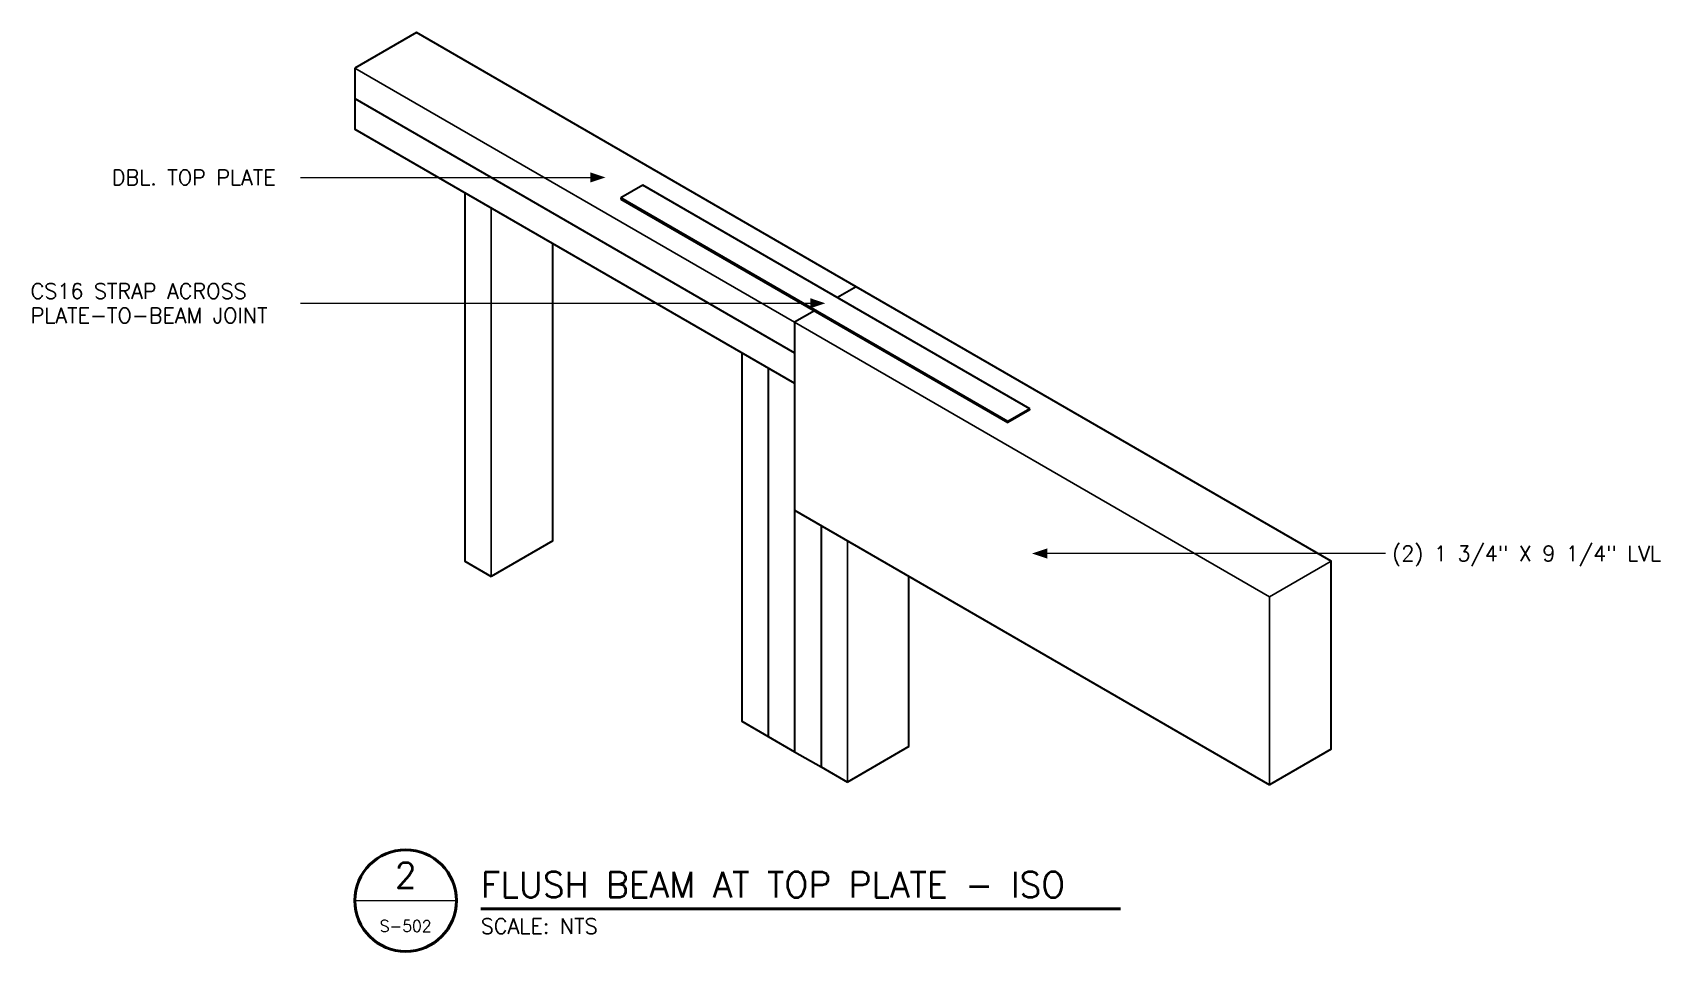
# Model space of a CAD drawing. Header units: inches. Extents: x -40.1 to 40, y 67.7 to 112.9.
import ezdxf
from ezdxf.enums import TextEntityAlignment as Align

# ---------------------------------------------------------------- set-up
doc = ezdxf.new("R2010")
doc.units = ezdxf.units.IN
doc.header["$MEASUREMENT"] = 0
for name, color, linetype, lineweight in [('S-ANNO-NOTE', 7, 'CONTINUOUS', 18), ('S-ANNO-TTLB', 7, 'CONTINUOUS', 50), ('S-DETL-BYND', 7, 'CONTINUOUS', 25), ('S-DETL-CUT', 7, 'CONTINUOUS', 50), ('S-DETL-STL', 7, 'CONTINUOUS', 35)]:
    doc.layers.add(name, color=color, linetype=linetype, lineweight=lineweight)
doc.styles.add('KERF', font='romans.shx')

msp = doc.modelspace()

# ---------------------------------------------------------------- hatches: boundary and pattern name
at = {"layer": 'S-ANNO-NOTE'}
for points in [[(-11.9078, 105.75), (-12.6578, 106), (-12.6578, 105.5)], [(-1.0825, 99.5598), (-1.8325, 99.8098), (-1.8325, 99.3098)], [(9.0933, 87.25), (9.8433, 87), (9.8433, 87.5)]]:
    msp.add_hatch(color=256, dxfattribs=at).paths.add_polyline_path(points)

# ---------------------------------------------------------------- linework, layer by layer
at = {"layer": 'S-ANNO-NOTE', "lineweight": 18}
for points in [[(-26.9287, 105.75), (-25.9287, 105.75), (-12.6578, 105.75)], [(-26.9287, 99.5598), (-25.9287, 99.5598), (-1.8325, 99.5598)], [(26.4957, 87.25), (25.4957, 87.25), (9.8433, 87.25)], [(-24.2487, 70.175), (-19.2487, 70.175)]]:
    msp.add_lwpolyline(points, dxfattribs=at)
at = {"layer": 'S-ANNO-TTLB', "lineweight": 50}
msp.add_lwpolyline([(-24.2487, 70.175, 1), (-19.2487, 70.175, 1)], format="xyb", close=True, dxfattribs=at)
msp.add_lwpolyline([(-18.0487, 69.775), (13.4394, 69.775)], dxfattribs=at)
at = {"layer": 'S-DETL-BYND', "lineweight": 25}
for points in [[(-2.5981, 97.125), (-2.5981, 98.625), (-24.2487, 111.125)], [(-17.537, 86.125), (-17.537, 104.25), (-18.8361, 105)], [(20.7846, 75.875), (20.7846, 85.125), (-2.5981, 98.625)], [(-3.8971, 96.375), (-5.1962, 97.125)], [(-2.5981, 95.625), (-2.5981, 97.125)], [(-2.5981, 77.5), (-2.5981, 95.625), (-3.8971, 96.375)], [(-1.299, 88.625), (-2.5981, 89.375)], [(0, 76), (0, 87.875), (-1.299, 88.625)], [(23.8157, 86.875), (20.7846, 85.125)]]:
    msp.add_lwpolyline(points, dxfattribs=at)
at = {"layer": 'S-DETL-CUT', "lineweight": 35}
for points in [[(-21.2176, 112.875), (-24.2487, 111.125)], [(0.433, 100.375), (-21.2176, 112.875)], [(-24.2487, 111.125), (-24.2487, 109.625), (-2.5981, 97.125)], [(-24.2487, 109.625), (-24.2487, 108.125), (-2.5981, 95.625)], [(-18.8361, 105), (-18.8361, 86.875), (-17.537, 86.125)], [(-14.5059, 87.875), (-14.5059, 102.5)], [(0.433, 100.375), (-0.4895, 99.8424)], [(23.8157, 77.625), (23.8157, 86.875), (0.433, 100.375)], [(-1.6238, 99.1875), (-2.5981, 98.625)], [(-2.5981, 98.625), (-2.5981, 89.375), (20.7846, 75.875)], [(-5.1962, 97.125), (-5.1962, 79), (-3.8971, 78.25)], [(-3.8971, 96.375), (-3.8971, 78.25), (-2.5981, 77.5)], [(-2.5981, 89.375), (-2.5981, 77.5), (-1.299, 76.75)], [(-1.299, 88.625), (-1.299, 76.75), (0, 76)], [(-14.5059, 87.875), (-17.537, 86.125)], [(3.0311, 77.75), (3.0311, 86.125)], [(3.0311, 77.75), (0, 76)], [(23.8157, 77.625), (20.7846, 75.875)]]:
    msp.add_lwpolyline(points, dxfattribs=at)
at = {"layer": 'S-DETL-STL', "lineweight": 35}
for points in [[(-10.0675, 105.3723), (-11.1501, 104.7473)], [(8.985, 94.3723), (-10.0675, 105.3723)], [(7.9025, 93.7473), (-11.1501, 104.7473)], [(-11.1501, 104.7473), (-11.1501, 104.6875)], [(-11.1501, 104.6875), (7.9025, 93.6875), (7.9025, 93.7473)], [(8.985, 94.3723), (7.9025, 93.7473)], [(8.985, 94.3125), (7.9025, 93.6875)], [(8.985, 94.3125), (8.985, 94.3723)]]:
    msp.add_lwpolyline(points, dxfattribs=at)

# ---------------------------------------------------------------- texts
at = {"layer": 'S-ANNO-NOTE', "style": 'KERF'}
for s, p in [('DBL. TOP PLATE', (-36.213, 105.375)), ('CS16 STRAP ACROSS', (-40.213, 99.7848)), ('PLATE-TO-BEAM JOINT', (-40.213, 98.5848)), ('(2) 1 3/4" X 9 1/4" LVL', (26.8157, 86.875))]:
    msp.add_text(s, height=0.75, dxfattribs=at).set_placement(p)
at = {"layer": 'S-ANNO-TTLB', "style": 'KERF'}
for s, height, p in [('2', 1.25, (-21.7487, 71.425)), ('S-502', 0.5625, (-21.7487, 68.925))]:
    msp.add_text(s, height=height, dxfattribs=at).set_placement(p, align=Align.MIDDLE_CENTER)
for s, height, p in [('FLUSH BEAM AT TOP PLATE - ISO', 1.25, (-18.0487, 70.335)), ('SCALE: NTS', 0.75, (-18.0487, 68.545))]:
    msp.add_text(s, height=height, dxfattribs=at).set_placement(p)

doc.saveas('drawing.dxf')
